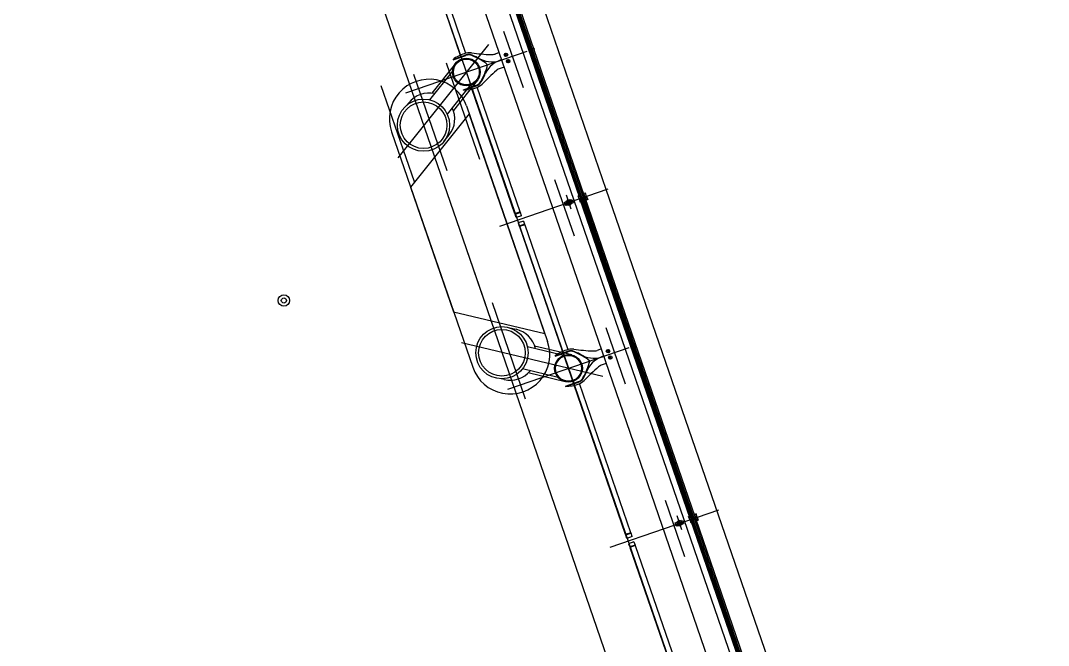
# Model space of a CAD drawing. Extents: x 809487 to 809680, y 818779 to 819225.
# Drawn here: x 809647.13 to 809656.22, y 818857.89 to 818863.41 of the extents above; entities that cross this region are included whole.
import ezdxf

# ---------------------------------------------------------------- set-up
doc = ezdxf.new("R2010")
doc.units = 0
for name, color, linetype in [('F-RC', 7, 'Continuous'), ('MAJ214__', 7, 'Continuous'), ('MAJ270__', 7, 'Continuous'), ('MAJ292__', 7, 'Continuous'), ('MAJ314__', 7, 'Continuous')]:
    doc.layers.add(name, color=color, linetype=linetype)

msp = doc.modelspace()

# ---------------------------------------------------------------- linework, layer by layer
at = {"layer": 'F-RC'}
for p, q in [((809650.5653, 818864.426), (809651.0199, 818863.1059)), ((809650.6126, 818864.4423), (809651.067, 818863.1225)), ((809651.5502, 818861.7192), (809651.1702, 818862.8228)), ((809651.503, 818861.7029), (809651.1228, 818862.807)), ((809651.5502, 818861.7192), (809651.503, 818861.7029)), ((809651.5519, 818861.7144), (809651.5046, 818861.6982)), ((809651.5144, 818861.6698), (809651.5046, 818861.6982)), ((809651.5065, 818861.6988), (809651.5049, 818861.7035)), ((809651.5616, 818861.6861), (809651.5144, 818861.6698)), ((809651.5779, 818861.6388), (809651.5306, 818861.6225)), ((809651.55, 818861.7138), (809651.5483, 818861.7185)), ((809651.5616, 818861.6861), (809651.5519, 818861.7144)), ((809651.5779, 818861.6388), (809651.5877, 818861.6104)), ((809651.5306, 818861.6225), (809651.5404, 818861.5941)), ((809651.5877, 818861.6104), (809651.5404, 818861.5941)), ((809651.5893, 818861.6057), (809651.542, 818861.5894)), ((809651.542, 818861.5894), (809651.9222, 818860.4853)), ((809651.5423, 818861.5948), (809651.5439, 818861.5901)), ((809651.5858, 818861.6098), (809651.5874, 818861.605)), ((809651.5893, 818861.6057), (809651.9693, 818860.502)), ((809652.4797, 818858.8663), (809652.0251, 818860.1864)), ((809652.5269, 818858.8826), (809652.0725, 818860.2023)), ((809652.5269, 818858.8826), (809652.4797, 818858.8663)), ((809652.5286, 818858.8779), (809652.4813, 818858.8616)), ((809652.4911, 818858.8332), (809652.4813, 818858.8616)), ((809652.4832, 818858.8623), (809652.4816, 818858.867)), ((809652.5383, 818858.8495), (809652.4911, 818858.8332)), ((809652.5267, 818858.8772), (809652.5251, 818858.882)), ((809652.5383, 818858.8495), (809652.5286, 818858.8779)), ((809652.5546, 818858.8022), (809652.5073, 818858.786)), ((809652.5073, 818858.786), (809652.5171, 818858.7576)), ((809652.5644, 818858.7739), (809652.5171, 818858.7576)), ((809652.566, 818858.7691), (809652.5187, 818858.7529)), ((809652.5187, 818858.7529), (809652.981, 818857.4102)), ((809652.519, 818858.7582), (809652.5206, 818858.7535)), ((809652.5546, 818858.8022), (809652.5644, 818858.7739)), ((809652.5625, 818858.7732), (809652.5641, 818858.7685)), ((809652.566, 818858.7691), (809653.0283, 818857.4265))]:
    msp.add_line(p, q, dxfattribs=at)
at = {"layer": 'MAJ214__'}
for p, q in [((809652.026, 818861.8195), (809650.0742, 818867.4879)), ((809652.085, 818861.8478), (809651.1132, 818864.6702)), ((809652.0858, 818861.848), (809651.1139, 818864.6704)), ((809652.0952, 818861.8513), (809651.1234, 818864.6737)), ((809652.1066, 818861.8552), (809651.1347, 818864.6776)), ((809651.9954, 818861.8262), (809651.9514, 818861.811)), ((809651.9612, 818861.8186), (809651.983, 818861.8261)), ((809651.9618, 818861.8199), (809651.9612, 818861.8186)), ((809651.9612, 818861.8186), (809651.9622, 818861.8158)), ((809651.9817, 818861.8267), (809651.9618, 818861.8199)), ((809651.9622, 818861.8158), (809651.984, 818861.8233)), ((809651.9816, 818861.8225), (809651.9822, 818861.8222)), ((809651.9817, 818861.8267), (809651.983, 818861.8261)), ((809651.9824, 818861.8217), (809651.9822, 818861.8222)), ((809651.983, 818861.8261), (809651.984, 818861.8233)), ((809651.9989, 818861.8194), (809651.9913, 818861.8168)), ((809651.9965, 818861.8252), (809652.0069, 818861.8288)), ((809652.0069, 818861.8288), (809652.0118, 818861.8146)), ((809653.9778, 818856.1511), (809652.026, 818861.8195)), ((809653.0617, 818859.0112), (809652.0899, 818861.8336)), ((809653.0625, 818859.0115), (809652.0906, 818861.8338)), ((809653.0719, 818859.0147), (809652.1001, 818861.8371)), ((809653.0833, 818859.0186), (809652.1114, 818861.841)), ((809651.9407, 818861.806), (809651.9511, 818861.8096)), ((809651.9456, 818861.7918), (809651.9407, 818861.806)), ((809651.9505, 818861.7777), (809651.9456, 818861.7918)), ((809651.9609, 818861.7812), (809651.9505, 818861.7777)), ((809651.9528, 818861.8036), (809651.9604, 818861.8062)), ((809651.9661, 818861.7896), (809651.9585, 818861.787)), ((809651.9605, 818861.8062), (809651.9913, 818861.8168)), ((809651.9646, 818861.8166), (809651.9643, 818861.816)), ((809651.9644, 818861.8155), (809651.9643, 818861.816)), ((809651.9662, 818861.7897), (809651.997, 818861.8003)), ((809651.9952, 818861.7907), (809651.9734, 818861.7832)), ((809651.9734, 818861.7832), (809651.9744, 818861.7803)), ((809651.9962, 818861.7878), (809651.9744, 818861.7803)), ((809651.9757, 818861.7797), (809651.9744, 818861.7803)), ((809651.9753, 818861.7838), (809651.975, 818861.7848)), ((809651.9757, 818861.7797), (809651.9955, 818861.7866)), ((809651.9933, 818861.79), (809651.993, 818861.791)), ((809651.9952, 818861.7907), (809651.9962, 818861.7878)), ((809651.9955, 818861.7866), (809651.9962, 818861.7878)), ((809652.0063, 818861.7969), (809652.0167, 818861.8004)), ((809652.0118, 818861.8146), (809652.0167, 818861.8004)), ((809654.06, 818856.1821), (809653.0881, 818859.0045)), ((809652.9174, 818858.9695), (809652.9278, 818858.9731)), ((809652.9272, 818858.9411), (809652.9174, 818858.9695)), ((809652.9376, 818858.9447), (809652.9272, 818858.9411)), ((809652.9721, 818858.9896), (809652.9281, 818858.9745)), ((809652.9295, 818858.967), (809652.9371, 818858.9696)), ((809652.9428, 818858.9531), (809652.9352, 818858.9505)), ((809652.9372, 818858.9697), (809652.968, 818858.9803)), ((809652.9379, 818858.9821), (809652.9597, 818858.9896)), ((809652.9386, 818858.9834), (809652.9379, 818858.9821)), ((809652.9379, 818858.9821), (809652.9389, 818858.9792)), ((809652.9584, 818858.9902), (809652.9386, 818858.9834)), ((809652.9389, 818858.9792), (809652.9607, 818858.9867)), ((809652.9413, 818858.9801), (809652.941, 818858.9794)), ((809652.9411, 818858.9789), (809652.941, 818858.9794)), ((809652.9429, 818858.9531), (809652.9737, 818858.9637)), ((809652.9719, 818858.9541), (809652.9501, 818858.9466)), ((809652.9501, 818858.9466), (809652.9511, 818858.9438)), ((809652.9729, 818858.9513), (809652.9511, 818858.9438)), ((809652.9524, 818858.9432), (809652.9511, 818858.9438)), ((809652.952, 818858.9473), (809652.9517, 818858.9482)), ((809652.9524, 818858.9432), (809652.9722, 818858.95)), ((809652.9583, 818858.9859), (809652.9589, 818858.9856)), ((809652.9584, 818858.9902), (809652.9597, 818858.9896)), ((809652.9591, 818858.9851), (809652.9589, 818858.9856)), ((809652.9597, 818858.9896), (809652.9607, 818858.9867)), ((809652.9756, 818858.9829), (809652.968, 818858.9803)), ((809652.97, 818858.9535), (809652.9697, 818858.9544)), ((809652.9719, 818858.9541), (809652.9729, 818858.9513)), ((809652.9722, 818858.95), (809652.9729, 818858.9513)), ((809652.9732, 818858.9887), (809652.9836, 818858.9923)), ((809652.983, 818858.9603), (809652.9934, 818858.9639)), ((809652.9836, 818858.9923), (809652.9934, 818858.9639)), ((809654.0384, 818856.1747), (809653.0666, 818858.997)), ((809654.0392, 818856.1749), (809653.0673, 818858.9973)), ((809654.0486, 818856.1782), (809653.0768, 818859.0005))]:
    msp.add_line(p, q, dxfattribs=at)
for points in [[(809650.9557, 818863.069), (809651.0685, 818863.1078)], [(809651.0495, 818862.7965), (809651.1623, 818862.8353)], [(809651.962, 818861.7803), (809652.006, 818861.7954)], [(809651.858, 818860.4485), (809651.9708, 818860.4873)], [(809651.9518, 818860.176), (809652.0646, 818860.2148)], [(809652.9387, 818858.9437), (809652.9827, 818858.9589)]]:
    msp.add_lwpolyline(points, dxfattribs=at)
for centre, radius in [((809651.4232, 818863.1093), 0.0155), ((809651.4232, 818863.1093), 0.0135), ((809651.4232, 818863.1093), 0.0042), ((809651.4428, 818863.0526), 0.0155), ((809651.4428, 818863.0526), 0.0135), ((809651.4428, 818863.0526), 0.0042), ((809652.3255, 818860.4888), 0.0155), ((809652.3255, 818860.4888), 0.0135), ((809652.3255, 818860.4888), 0.0042), ((809652.3451, 818860.4321), 0.0155), ((809652.3451, 818860.4321), 0.0135), ((809652.3451, 818860.4321), 0.0042), ((809652.9554, 818858.9667), 0.006)]:
    msp.add_circle(centre, radius, dxfattribs=at)
for centre, radius, start, end in [((809651.0943, 818863.0329), 0.0792, 68.03764, 109), ((809650.9118, 818862.5805), 0.567, 59.89592, 68.03764), ((809651.2063, 818863.0883), 0.02, 239.89592, 251.32459), ((809651.2982, 818863.2781), 0.2307, 244.76877, 292.32268), ((809651.4481, 818862.8426), 0.2307, 105.67731, 153.23123), ((809651.4481, 818862.8426), 0.2307, 105.67731, 112.32268), ((809651.2982, 818863.2781), 0.2307, 285.67731, 292.32268), ((809650.7142, 818863.1544), 0.567, 329.96236, 338.10407), ((809651.2589, 818862.9355), 0.02, 146.67541, 158.10407), ((809651.1365, 818862.9102), 0.0792, 289, 329.96236), ((809651.9787, 818861.8032), 0.0095, 146.69488, 199.00008), ((809651.9787, 818861.8032), 0.0095, 199.00008, 251.30512), ((809651.9787, 818861.8032), 0.006, 18.99986, 199.00013), ((809651.9787, 818861.8032), 0.006, 199.00013, 18.99986), ((809651.9787, 818861.8032), 0.0109, 101.1265, 116.87349), ((809651.9787, 818861.8032), 0.0109, 281.1265, 296.87349), ((809651.9787, 818861.8032), 0.0095, 18.99991, 72.81736), ((809651.9787, 818861.8032), 0.0095, 325.18264, 18.99991), ((809651.9966, 818860.4124), 0.0792, 68.03764, 109), ((809651.8141, 818859.96), 0.567, 59.89592, 68.03764), ((809652.1086, 818860.4678), 0.02, 239.89592, 251.32459), ((809652.2005, 818860.6575), 0.2307, 244.76877, 292.32268), ((809652.3504, 818860.2221), 0.2307, 105.67731, 153.23123), ((809652.2005, 818860.6575), 0.2307, 285.67731, 292.32268), ((809652.3504, 818860.2221), 0.2307, 105.67731, 112.32268), ((809651.6165, 818860.5339), 0.567, 329.96236, 338.10407), ((809652.1612, 818860.315), 0.02, 146.67541, 158.10407), ((809652.0388, 818860.2897), 0.0792, 289, 329.96236), ((809652.9554, 818858.9667), 0.0095, 146.69488, 251.30512), ((809652.9554, 818858.9667), 0.0109, 101.1265, 116.87349), ((809652.9554, 818858.9667), 0.0109, 281.1265, 296.87349), ((809652.9554, 818858.9667), 0.0095, 325.18264, 72.81736)]:
    msp.add_arc(centre, radius, start, end, dxfattribs=at)
for points, degree in [([(809651.9954, 818861.8262), (809651.9954, 818861.8262), (809651.9955, 818861.8262), (809651.9955, 818861.8262), (809651.9956, 818861.8262), (809651.9957, 818861.8261), (809651.9957, 818861.8261), (809651.9957, 818861.8261), (809651.9958, 818861.8261), (809651.9958, 818861.826), (809651.9959, 818861.826), (809651.9959, 818861.8259), (809651.9959, 818861.8259), (809651.996, 818861.8258), (809651.996, 818861.8258), (809651.9961, 818861.8258)], 3), ([(809651.9961, 818861.8258), (809651.9964, 818861.8253), (809651.9968, 818861.8248), (809651.9975, 818861.8238), (809651.9978, 818861.8233), (809651.9983, 818861.8223), (809651.9986, 818861.8218), (809651.9989, 818861.821), (809651.9991, 818861.8207), (809651.9992, 818861.8204)], 3), ([(809651.9993, 818861.8202), (809651.9993, 818861.8202), (809651.9993, 818861.8201), (809651.9993, 818861.82), (809651.9993, 818861.82), (809651.9993, 818861.8198), (809651.9992, 818861.8197), (809651.9992, 818861.8196), (809651.9991, 818861.8196), (809651.999, 818861.8195), (809651.999, 818861.8195), (809651.9989, 818861.8194), (809651.9989, 818861.8194), (809651.9989, 818861.8194)], 3), ([(809651.9993, 818861.8202), (809651.9993, 818861.8202), (809651.9993, 818861.8202), (809651.9993, 818861.8203), (809651.9992, 818861.8203), (809651.9992, 818861.8204), (809651.9992, 818861.8204), (809651.9992, 818861.8204)], 3), ([(809651.9511, 818861.8103), (809651.9511, 818861.8104), (809651.9511, 818861.8104), (809651.9511, 818861.8105), (809651.9512, 818861.8106), (809651.9512, 818861.8106), (809651.9512, 818861.8107), (809651.9512, 818861.8107), (809651.9512, 818861.8108), (809651.9512, 818861.8108), (809651.9512, 818861.8109), (809651.9513, 818861.8109), (809651.9513, 818861.811), (809651.9514, 818861.811), (809651.9514, 818861.811), (809651.9514, 818861.811)], 3), ([(809651.952, 818861.8041), (809651.9519, 818861.8045), (809651.9518, 818861.8048), (809651.9516, 818861.8057), (809651.9515, 818861.8062), (809651.9513, 818861.8073), (809651.9512, 818861.8079), (809651.9511, 818861.8091), (809651.9511, 818861.8097), (809651.9511, 818861.8103)], 3), ([(809651.952, 818861.8041), (809651.952, 818861.8041), (809651.952, 818861.8041), (809651.952, 818861.804), (809651.952, 818861.804), (809651.952, 818861.804), (809651.952, 818861.804), (809651.952, 818861.8039)], 3), ([(809651.9528, 818861.8036), (809651.9528, 818861.8036), (809651.9528, 818861.8036), (809651.9527, 818861.8036), (809651.9527, 818861.8035), (809651.9526, 818861.8035), (809651.9526, 818861.8035), (809651.9525, 818861.8035), (809651.9524, 818861.8036), (809651.9522, 818861.8036), (809651.9522, 818861.8037), (809651.9521, 818861.8038), (809651.952, 818861.8039), (809651.952, 818861.8039)], 3), ([(809651.9581, 818861.7863), (809651.9581, 818861.7863), (809651.9581, 818861.7863), (809651.9581, 818861.7864), (809651.9581, 818861.7865), (809651.9581, 818861.7867), (809651.9581, 818861.7867), (809651.9582, 818861.7868), (809651.9583, 818861.7869), (809651.9584, 818861.787), (809651.9584, 818861.787), (809651.9585, 818861.787), (809651.9585, 818861.787), (809651.9585, 818861.787)], 3), ([(809651.9581, 818861.7863), (809651.9581, 818861.7862), (809651.9581, 818861.7862), (809651.9581, 818861.7862), (809651.9581, 818861.7862), (809651.9582, 818861.7861), (809651.9582, 818861.7861), (809651.9582, 818861.7861)], 3), ([(809651.9613, 818861.7807), (809651.9609, 818861.7812), (809651.9606, 818861.7817), (809651.9599, 818861.7827), (809651.9596, 818861.7831), (809651.9591, 818861.7841), (809651.9588, 818861.7846), (809651.9584, 818861.7854), (809651.9583, 818861.7857), (809651.9582, 818861.7861)], 3), ([(809651.9604, 818861.8062), (809651.9604, 818861.8062), (809651.9605, 818861.8062), (809651.9605, 818861.8062)], 2), ([(809651.9604, 818861.8062), (809651.9604, 818861.8062), (809651.9604, 818861.8061), (809651.9605, 818861.806), (809651.9605, 818861.8058), (809651.9606, 818861.8052), (809651.9607, 818861.8048), (809651.9609, 818861.8036), (809651.961, 818861.8026), (809651.9615, 818861.8003), (809651.9618, 818861.7991), (809651.9622, 818861.7978), (809651.9622, 818861.7977), (809651.9623, 818861.7976)], 3), ([(809651.962, 818861.7803), (809651.962, 818861.7803), (809651.9619, 818861.7803), (809651.9618, 818861.7803), (809651.9618, 818861.7803), (809651.9617, 818861.7803), (809651.9617, 818861.7804), (809651.9616, 818861.7804), (809651.9616, 818861.7804), (809651.9616, 818861.7805), (809651.9615, 818861.7805), (809651.9615, 818861.7805), (809651.9614, 818861.7806), (809651.9614, 818861.7806), (809651.9613, 818861.7807), (809651.9613, 818861.7807)], 3), ([(809651.9623, 818861.7976), (809651.9626, 818861.7966), (809651.963, 818861.7956), (809651.964, 818861.7936), (809651.9645, 818861.7927), (809651.9652, 818861.7914), (809651.9655, 818861.7909), (809651.9658, 818861.7902), (809651.9659, 818861.79), (809651.966, 818861.7898), (809651.9661, 818861.7897), (809651.9661, 818861.7896)], 3), ([(809651.9662, 818861.7897), (809651.9662, 818861.7897), (809651.9661, 818861.7897), (809651.9661, 818861.7896)], 2), ([(809651.9662, 818861.7897), (809651.9662, 818861.7897), (809651.9661, 818861.7897), (809651.9661, 818861.7896)], 2), ([(809651.9716, 818861.8098), (809651.9716, 818861.8097), (809651.9716, 818861.8097), (809651.9715, 818861.8096), (809651.9715, 818861.8096), (809651.9713, 818861.8093), (809651.9712, 818861.8092), (809651.971, 818861.8088), (809651.9709, 818861.8086), (809651.9708, 818861.8084)], 3), ([(809651.9737, 818861.813), (809651.9726, 818861.8113), (809651.9716, 818861.8098)], 2), ([(809651.9756, 818861.7942), (809651.9758, 818861.7942), (809651.976, 818861.7941), (809651.9764, 818861.794), (809651.9766, 818861.7939), (809651.9769, 818861.7938), (809651.977, 818861.7938), (809651.9771, 818861.7937), (809651.9771, 818861.7937), (809651.9771, 818861.7937)], 3), ([(809651.9803, 818861.8127), (809651.9785, 818861.8133), (809651.9766, 818861.814)], 2), ([(809651.9771, 818861.7937), (809651.9788, 818861.7932), (809651.9808, 818861.7925)], 2), ([(809651.9817, 818861.8122), (809651.9815, 818861.8123), (809651.9813, 818861.8124), (809651.9809, 818861.8125), (809651.9807, 818861.8126), (809651.9805, 818861.8127), (809651.9804, 818861.8127), (809651.9803, 818861.8127), (809651.9803, 818861.8127), (809651.9803, 818861.8127)], 3), ([(809651.9836, 818861.7935), (809651.9848, 818861.7952), (809651.9858, 818861.7967)], 2), ([(809651.9858, 818861.7967), (809651.9858, 818861.7967), (809651.9858, 818861.7968), (809651.9859, 818861.7968), (809651.9859, 818861.7969), (809651.9861, 818861.7971), (809651.9862, 818861.7973), (809651.9864, 818861.7977), (809651.9865, 818861.7979), (809651.9866, 818861.798)], 3), ([(809651.9951, 818861.8089), (809651.9948, 818861.8099), (809651.9944, 818861.8109), (809651.9934, 818861.8129), (809651.9929, 818861.8138), (809651.9922, 818861.8151), (809651.9919, 818861.8156), (809651.9915, 818861.8162), (809651.9914, 818861.8165), (809651.9913, 818861.8167), (809651.9913, 818861.8168), (809651.9913, 818861.8168)], 3), ([(809651.997, 818861.8003), (809651.997, 818861.8003), (809651.997, 818861.8003), (809651.9969, 818861.8005), (809651.9969, 818861.8007), (809651.9968, 818861.8012), (809651.9967, 818861.8016), (809651.9965, 818861.8029), (809651.9964, 818861.8039), (809651.9959, 818861.8062), (809651.9956, 818861.8074), (809651.9952, 818861.8087), (809651.9952, 818861.8088), (809651.9951, 818861.8089)], 3), ([(809652.0046, 818861.8029), (809652.004, 818861.8027), (809652.0033, 818861.8025), (809652.0017, 818861.8019), (809652.0008, 818861.8016), (809651.9992, 818861.801), (809651.9986, 818861.8008), (809651.9977, 818861.8005), (809651.9973, 818861.8004), (809651.997, 818861.8003)], 3), ([(809652.0046, 818861.8029), (809652.0037, 818861.8026), (809652.0029, 818861.8023), (809652.002, 818861.802), (809652.0007, 818861.8016), (809651.9994, 818861.8011), (809651.9981, 818861.8007), (809651.9978, 818861.8005), (809651.9974, 818861.8004), (809651.997, 818861.8003)], 3), ([(809652.0046, 818861.8029), (809652.0046, 818861.8029), (809652.0046, 818861.8029), (809652.0046, 818861.8029), (809652.0047, 818861.8029), (809652.0048, 818861.8029), (809652.0048, 818861.8029), (809652.0049, 818861.8029), (809652.005, 818861.8029), (809652.0051, 818861.8028), (809652.0052, 818861.8028), (809652.0053, 818861.8027), (809652.0053, 818861.8026), (809652.0054, 818861.8025)], 3), ([(809652.0054, 818861.8023), (809652.0054, 818861.8024), (809652.0054, 818861.8024), (809652.0054, 818861.8024), (809652.0054, 818861.8025), (809652.0054, 818861.8025), (809652.0054, 818861.8025), (809652.0054, 818861.8025)], 3), ([(809652.0054, 818861.8023), (809652.0055, 818861.802), (809652.0056, 818861.8017), (809652.0058, 818861.8008), (809652.0059, 818861.8003), (809652.0061, 818861.7991), (809652.0062, 818861.7986), (809652.0062, 818861.7974), (809652.0063, 818861.7968), (809652.0063, 818861.7962)], 3), ([(809652.0063, 818861.7962), (809652.0063, 818861.7961), (809652.0063, 818861.7961), (809652.0062, 818861.7959), (809652.0062, 818861.7959), (809652.0062, 818861.7958), (809652.0062, 818861.7958), (809652.0062, 818861.7957), (809652.0062, 818861.7957), (809652.0062, 818861.7956), (809652.0061, 818861.7956), (809652.0061, 818861.7955), (809652.0061, 818861.7955), (809652.006, 818861.7955), (809652.006, 818861.7954), (809652.006, 818861.7954)], 3), ([(809652.9278, 818858.9737), (809652.9278, 818858.9738), (809652.9278, 818858.9739), (809652.9278, 818858.974), (809652.9279, 818858.974), (809652.9279, 818858.9741), (809652.9279, 818858.9741), (809652.9279, 818858.9742), (809652.9279, 818858.9742), (809652.9279, 818858.9743), (809652.928, 818858.9743), (809652.928, 818858.9744), (809652.928, 818858.9744), (809652.9281, 818858.9744), (809652.9281, 818858.9745), (809652.9281, 818858.9745)], 3), ([(809652.9287, 818858.9676), (809652.9286, 818858.9679), (809652.9285, 818858.9682), (809652.9283, 818858.9691), (809652.9282, 818858.9696), (809652.928, 818858.9708), (809652.9279, 818858.9713), (809652.9278, 818858.9725), (809652.9278, 818858.9731), (809652.9278, 818858.9737)], 3), ([(809652.9287, 818858.9676), (809652.9287, 818858.9676), (809652.9287, 818858.9675), (809652.9287, 818858.9675), (809652.9287, 818858.9675), (809652.9287, 818858.9674), (809652.9287, 818858.9674), (809652.9287, 818858.9674)], 3), ([(809652.9295, 818858.967), (809652.9295, 818858.967), (809652.9295, 818858.967), (809652.9294, 818858.967), (809652.9294, 818858.967), (809652.9293, 818858.967), (809652.9293, 818858.967), (809652.9292, 818858.967), (809652.9291, 818858.967), (809652.929, 818858.9671), (809652.9289, 818858.9671), (809652.9288, 818858.9672), (809652.9287, 818858.9673), (809652.9287, 818858.9674)], 3), ([(809652.9348, 818858.9497), (809652.9348, 818858.9497), (809652.9348, 818858.9498), (809652.9348, 818858.9499), (809652.9348, 818858.9499), (809652.9348, 818858.9501), (809652.9348, 818858.9502), (809652.9349, 818858.9503), (809652.935, 818858.9503), (809652.9351, 818858.9504), (809652.9351, 818858.9504), (809652.9352, 818858.9505), (809652.9352, 818858.9505), (809652.9352, 818858.9505)], 3), ([(809652.9348, 818858.9497), (809652.9348, 818858.9497), (809652.9348, 818858.9497), (809652.9348, 818858.9496), (809652.9348, 818858.9496), (809652.9349, 818858.9496), (809652.9349, 818858.9495), (809652.9349, 818858.9495)], 3), ([(809652.938, 818858.9441), (809652.9376, 818858.9446), (809652.9373, 818858.9451), (809652.9366, 818858.9461), (809652.9363, 818858.9466), (809652.9358, 818858.9476), (809652.9355, 818858.9481), (809652.9351, 818858.9489), (809652.935, 818858.9492), (809652.9349, 818858.9495)], 3), ([(809652.9371, 818858.9696), (809652.9371, 818858.9696), (809652.9372, 818858.9697), (809652.9372, 818858.9697)], 2), ([(809652.9371, 818858.9696), (809652.9371, 818858.9696), (809652.9371, 818858.9696), (809652.9372, 818858.9694), (809652.9372, 818858.9692), (809652.9373, 818858.9687), (809652.9374, 818858.9683), (809652.9376, 818858.967), (809652.9377, 818858.966), (809652.9382, 818858.9637), (809652.9385, 818858.9626), (809652.9392, 818858.9602), (809652.9397, 818858.9591), (809652.9407, 818858.957), (809652.9412, 818858.9561), (809652.9419, 818858.9548), (809652.9422, 818858.9543), (809652.9425, 818858.9537), (809652.9427, 818858.9535), (809652.9427, 818858.9532), (809652.9428, 818858.9531), (809652.9428, 818858.9531)], 3), ([(809652.9387, 818858.9437), (809652.9387, 818858.9437), (809652.9386, 818858.9437), (809652.9386, 818858.9437), (809652.9385, 818858.9438), (809652.9384, 818858.9438), (809652.9384, 818858.9438), (809652.9383, 818858.9438), (809652.9383, 818858.9439), (809652.9383, 818858.9439), (809652.9382, 818858.9439), (809652.9382, 818858.944), (809652.9381, 818858.944), (809652.9381, 818858.9441), (809652.938, 818858.9441), (809652.938, 818858.9441)], 3), ([(809652.9429, 818858.9531), (809652.9429, 818858.9531), (809652.9428, 818858.9531), (809652.9428, 818858.9531)], 2), ([(809652.9429, 818858.9531), (809652.9429, 818858.9531), (809652.9428, 818858.9531), (809652.9428, 818858.9531)], 2), ([(809652.9483, 818858.9732), (809652.9483, 818858.9732), (809652.9483, 818858.9732), (809652.9482, 818858.9731), (809652.9482, 818858.973), (809652.948, 818858.9728), (809652.9479, 818858.9726), (809652.9477, 818858.9722), (809652.9476, 818858.9721), (809652.9475, 818858.9719)], 3), ([(809652.9504, 818858.9764), (809652.9493, 818858.9747), (809652.9483, 818858.9732)], 2), ([(809652.9524, 818858.9577), (809652.9525, 818858.9576), (809652.9527, 818858.9575), (809652.9532, 818858.9574), (809652.9534, 818858.9573), (809652.9536, 818858.9573), (809652.9537, 818858.9572), (809652.9538, 818858.9572), (809652.9538, 818858.9572), (809652.9538, 818858.9572)], 3), ([(809652.957, 818858.9762), (809652.9552, 818858.9768), (809652.9533, 818858.9774)], 2), ([(809652.9538, 818858.9572), (809652.9556, 818858.9566), (809652.9575, 818858.9559)], 2), ([(809652.9584, 818858.9757), (809652.9583, 818858.9757), (809652.958, 818858.9758), (809652.9576, 818858.9759), (809652.9574, 818858.976), (809652.9572, 818858.9761), (809652.9571, 818858.9761), (809652.957, 818858.9762), (809652.957, 818858.9762), (809652.957, 818858.9762)], 3), ([(809652.9603, 818858.9569), (809652.9615, 818858.9586), (809652.9625, 818858.9602)], 2), ([(809652.9625, 818858.9602), (809652.9625, 818858.9602), (809652.9625, 818858.9602), (809652.9626, 818858.9603), (809652.9626, 818858.9604), (809652.9628, 818858.9606), (809652.9629, 818858.9608), (809652.9631, 818858.9611), (809652.9632, 818858.9613), (809652.9633, 818858.9615)], 3), ([(809652.9737, 818858.9637), (809652.9737, 818858.9637), (809652.9737, 818858.9638), (809652.9736, 818858.9639), (809652.9736, 818858.9641), (809652.9735, 818858.9647), (809652.9734, 818858.9651), (809652.9732, 818858.9663), (809652.9731, 818858.9673), (809652.9726, 818858.9696), (809652.9723, 818858.9708), (809652.9716, 818858.9731), (809652.9711, 818858.9742), (809652.9701, 818858.9763), (809652.9696, 818858.9772), (809652.9689, 818858.9786), (809652.9686, 818858.979), (809652.9682, 818858.9797), (809652.9681, 818858.9799), (809652.968, 818858.9802), (809652.968, 818858.9802), (809652.968, 818858.9803)], 3), ([(809652.9721, 818858.9896), (809652.9721, 818858.9896), (809652.9722, 818858.9896), (809652.9722, 818858.9896), (809652.9723, 818858.9896), (809652.9724, 818858.9896), (809652.9724, 818858.9896), (809652.9724, 818858.9895), (809652.9725, 818858.9895), (809652.9725, 818858.9895), (809652.9726, 818858.9894), (809652.9726, 818858.9894), (809652.9726, 818858.9894), (809652.9727, 818858.9893), (809652.9727, 818858.9892), (809652.9728, 818858.9892)], 3), ([(809652.9728, 818858.9892), (809652.9732, 818858.9887), (809652.9735, 818858.9882), (809652.9742, 818858.9873), (809652.9745, 818858.9868), (809652.975, 818858.9858), (809652.9753, 818858.9853), (809652.9756, 818858.9845), (809652.9758, 818858.9842), (809652.9759, 818858.9839)], 3), ([(809652.9813, 818858.9663), (809652.9807, 818858.9661), (809652.98, 818858.9659), (809652.9784, 818858.9654), (809652.9775, 818858.965), (809652.9759, 818858.9645), (809652.9753, 818858.9643), (809652.9744, 818858.964), (809652.974, 818858.9638), (809652.9737, 818858.9637)], 3), ([(809652.9813, 818858.9663), (809652.9804, 818858.966), (809652.9796, 818858.9657), (809652.9787, 818858.9654), (809652.9774, 818858.965), (809652.9761, 818858.9646), (809652.9748, 818858.9641), (809652.9745, 818858.964), (809652.9741, 818858.9639), (809652.9737, 818858.9637)], 3), ([(809652.976, 818858.9837), (809652.976, 818858.9836), (809652.976, 818858.9836), (809652.976, 818858.9835), (809652.976, 818858.9834), (809652.976, 818858.9833), (809652.976, 818858.9832), (809652.9759, 818858.9831), (809652.9758, 818858.983), (809652.9757, 818858.9829), (809652.9757, 818858.9829), (809652.9756, 818858.9829), (809652.9756, 818858.9829), (809652.9756, 818858.9829)], 3), ([(809652.976, 818858.9837), (809652.976, 818858.9837), (809652.976, 818858.9837), (809652.976, 818858.9837), (809652.9759, 818858.9837), (809652.9759, 818858.9838), (809652.9759, 818858.9838), (809652.9759, 818858.9839)], 3), ([(809652.9813, 818858.9663), (809652.9813, 818858.9663), (809652.9813, 818858.9663), (809652.9813, 818858.9664), (809652.9814, 818858.9664), (809652.9815, 818858.9664), (809652.9815, 818858.9664), (809652.9816, 818858.9664), (809652.9817, 818858.9663), (809652.9818, 818858.9663), (809652.9819, 818858.9662), (809652.982, 818858.9661), (809652.982, 818858.966), (809652.9821, 818858.966)], 3), ([(809652.9821, 818858.9658), (809652.9821, 818858.9658), (809652.9821, 818858.9658), (809652.9821, 818858.9659), (809652.9821, 818858.9659), (809652.9821, 818858.9659), (809652.9821, 818858.966), (809652.9821, 818858.966)], 3), ([(809652.9821, 818858.9658), (809652.9822, 818858.9655), (809652.9823, 818858.9651), (809652.9825, 818858.9642), (809652.9826, 818858.9637), (809652.9828, 818858.9626), (809652.9829, 818858.962), (809652.9829, 818858.9608), (809652.983, 818858.9602), (809652.983, 818858.9596)], 3), ([(809652.983, 818858.9596), (809652.983, 818858.9596), (809652.983, 818858.9595), (809652.9829, 818858.9594), (809652.9829, 818858.9593), (809652.9829, 818858.9593), (809652.9829, 818858.9592), (809652.9829, 818858.9592), (809652.9829, 818858.9591), (809652.9829, 818858.9591), (809652.9828, 818858.9591), (809652.9828, 818858.959), (809652.9828, 818858.959), (809652.9827, 818858.9589), (809652.9827, 818858.9589), (809652.9827, 818858.9589)], 3)]:
    msp.add_open_spline(points, degree=degree, dxfattribs=at)
at = {"layer": 'MAJ270__'}
for p, q in [((809647.1347, 818872.8268), (809651.2412, 818860.9005)), ((809649.5715, 818867.3201), (809651.5249, 818861.647)), ((809651.5772, 818862.8159), (809651.4055, 818863.3145)), ((809651.2687, 818863.2015), (809650.4669, 818862.1967)), ((809651.1947, 818862.6058), (809650.9767, 818863.2392)), ((809650.5377, 818862.7727), (809651.6097, 818863.1418)), ((809651.0142, 818863.1302), (809651.1316, 818862.7893)), ((809651.667, 818863.1694), (809651.6719, 818863.1553)), ((809650.8953, 818863.0376), (809651.1884, 818862.1865)), ((809650.6069, 818862.9384), (809650.9, 818862.0872)), ((809650.3185, 818862.8391), (809650.6116, 818861.9879)), ((809652.0283, 818861.5056), (809651.8566, 818862.0042)), ((809652.0283, 818861.5056), (809651.8566, 818862.0042)), ((809651.3679, 818861.5929), (809652.3261, 818861.9229)), ((809651.3679, 818861.5929), (809652.3261, 818861.9229)), ((809651.955, 818861.8719), (809651.9978, 818861.7476)), ((809651.955, 818861.8719), (809651.9978, 818861.7476)), ((809652.1181, 818861.8592), (809652.123, 818861.845)), ((809652.1181, 818861.8592), (809652.123, 818861.845)), ((809651.5249, 818861.647), (809653.4783, 818855.9739)), ((809651.0415, 818861.4805), (809655.148, 818849.5543)), ((809651.5965, 818860.0642), (809651.3035, 818860.9154)), ((809651.8551, 818860.6881), (809652.0731, 818860.0548)), ((809652.4795, 818860.1954), (809652.3078, 818860.694)), ((809652.2801, 818860.2642), (809651.0296, 818860.5624)), ((809651.4401, 818860.1522), (809652.512, 818860.5213)), ((809652.0356, 818860.1638), (809651.9182, 818860.5047)), ((809653.005, 818858.6691), (809652.8333, 818859.1677)), ((809652.3446, 818858.7564), (809653.3028, 818859.0863)), ((809652.9318, 818859.0353), (809652.9745, 818858.9111))]:
    msp.add_line(p, q, dxfattribs=at)
for centre, radius in [((809651.6694, 818863.1623), 0.003), ((809652.1206, 818861.8521), 0.003), ((809652.1206, 818861.8521), 0.003), ((809649.4612, 818860.9364), 0.05), ((809649.4612, 818860.9364), 0.0228)]:
    msp.add_circle(centre, radius, dxfattribs=at)
at = {"layer": 'MAJ292__'}
for p, q in [((809652.3097, 818861.9172), (809648.4029, 818873.2634)), ((809651.8369, 818861.7544), (809649.8851, 818867.4228)), ((809652.0756, 818861.8445), (809651.1038, 818864.6669)), ((809652.1181, 818861.8592), (809651.1463, 818864.6816)), ((809656.2165, 818850.571), (809652.3097, 818861.9172)), ((809652.0683, 818861.8658), (809652.0609, 818861.8633)), ((809652.0707, 818861.8349), (809652.0609, 818861.8633)), ((809652.0756, 818861.8445), (809652.0683, 818861.8658)), ((809652.1362, 818861.8575), (809652.0707, 818861.8349)), ((809652.1362, 818861.8575), (809652.0707, 818861.8349)), ((809652.0707, 818861.8349), (809652.0805, 818861.8065)), ((809652.1215, 818861.8603), (809652.0756, 818861.8445)), ((809652.1263, 818861.8461), (809652.0805, 818861.8303)), ((809653.0523, 818859.008), (809652.0805, 818861.8303)), ((809652.0805, 818861.8303), (809652.0878, 818861.8091)), ((809652.1264, 818861.8858), (809652.1141, 818861.8816)), ((809652.1215, 818861.8603), (809652.1141, 818861.8816)), ((809653.0948, 818859.0226), (809652.123, 818861.845)), ((809652.1362, 818861.8575), (809652.1264, 818861.8858)), ((809652.1264, 818861.8461), (809652.1337, 818861.8249)), ((809652.146, 818861.8291), (809652.1337, 818861.8249)), ((809652.1362, 818861.8575), (809652.146, 818861.8291)), ((809653.7887, 818856.086), (809651.8369, 818861.7544)), ((809652.0878, 818861.8091), (809652.0805, 818861.8065)), ((809653.045, 818859.0292), (809653.0376, 818859.0267)), ((809653.0474, 818858.9984), (809653.0376, 818859.0267)), ((809653.0523, 818859.008), (809653.045, 818859.0292)), ((809653.1129, 818859.0209), (809653.0474, 818858.9984)), ((809653.1129, 818859.0209), (809653.0474, 818858.9984)), ((809653.0982, 818859.0238), (809653.0523, 818859.008)), ((809653.103, 818859.0096), (809653.0572, 818858.9938)), ((809653.1031, 818859.0493), (809653.0908, 818859.045)), ((809653.0982, 818859.0238), (809653.0908, 818859.045)), ((809654.0715, 818856.1861), (809653.0997, 818859.0084)), ((809653.1129, 818859.0209), (809653.1031, 818859.0493)), ((809653.1031, 818859.0096), (809653.1104, 818858.9883)), ((809653.1129, 818859.0209), (809653.1227, 818858.9925)), ((809653.0474, 818858.9984), (809653.0572, 818858.97)), ((809654.029, 818856.1714), (809653.0572, 818858.9938)), ((809653.0572, 818858.9938), (809653.0645, 818858.9725)), ((809653.0645, 818858.9725), (809653.0572, 818858.97)), ((809653.1227, 818858.9925), (809653.1104, 818858.9883))]:
    msp.add_line(p, q, dxfattribs=at)
for points in [[(809650.9557, 818863.069), (809650.957, 818863.065), (809651.0698, 818863.1038)], [(809651.3638, 818863.1285), (809651.3269, 818863.1158)], [(809651.4077, 818863.0008), (809651.3709, 818862.9882)], [(809651.0495, 818862.7965), (809651.0481, 818862.8005), (809651.1609, 818862.8393)], [(809651.858, 818860.4485), (809651.8593, 818860.4445), (809651.9722, 818860.4833)], [(809652.2661, 818860.508), (809652.2293, 818860.4953)], [(809652.31, 818860.3803), (809652.2732, 818860.3677)], [(809651.9518, 818860.176), (809651.9504, 818860.18), (809652.0632, 818860.2188)]]:
    msp.add_lwpolyline(points, dxfattribs=at)
for centre, radius in [((809651.0737, 818862.9572), 0.1223), ((809651.0737, 818862.9572), 0.1143), ((809651.976, 818860.3367), 0.1223), ((809651.976, 818860.3367), 0.1143)]:
    msp.add_circle(centre, radius, dxfattribs=at)
for centre, radius, start, end in [((809651.1558, 818862.795), 0.3393, 107.29394, 126.13928), ((809651.1102, 818862.9557), 0.1724, 87.60393, 108.72489), ((809651.0943, 818863.0329), 0.075, 68.03764, 109), ((809651.1166, 818863.1079), 0.02, 80.57421, 87.60393), ((809651.3394, 818864.4498), 1.3402, 260.57421, 267.92155), ((809650.9118, 818862.5805), 0.5628, 51.63214, 68.03764), ((809651.2944, 818863.2104), 0.1, 267.92155, 289), ((809650.7142, 818863.1544), 0.5628, 329.96236, 346.36786), ((809652.2019, 818861.9446), 1.3402, 130.07845, 137.42579), ((809651.4035, 818862.8936), 0.1, 109, 130.07845), ((809651.0385, 818863.1356), 0.3393, 271.86071, 290.70605), ((809651.1015, 818862.9809), 0.1724, 289.2751, 310.39607), ((809651.1365, 818862.9102), 0.075, 289, 329.96236), ((809651.2003, 818862.8649), 0.02, 310.39607, 317.42579), ((809652.0581, 818860.1744), 0.3393, 107.29394, 126.13928), ((809652.0125, 818860.3352), 0.1724, 87.60393, 108.72489), ((809651.9966, 818860.4124), 0.075, 68.03764, 109), ((809652.0189, 818860.4874), 0.02, 80.57421, 87.60393), ((809652.2417, 818861.8292), 1.3402, 260.57421, 267.92155), ((809651.8141, 818859.96), 0.5628, 51.63214, 68.03764), ((809652.1967, 818860.5898), 0.1, 267.92155, 289), ((809651.6165, 818860.5339), 0.5628, 329.96236, 346.36786), ((809652.3058, 818860.2731), 0.1, 109, 130.07845), ((809653.1043, 818859.3241), 1.3402, 130.07845, 137.42579), ((809651.9408, 818860.5151), 0.3393, 271.86071, 290.70605), ((809652.0038, 818860.3604), 0.1724, 289.2751, 310.39607), ((809652.0388, 818860.2897), 0.075, 289, 329.96236), ((809652.1026, 818860.2444), 0.02, 310.39607, 317.42579)]:
    msp.add_arc(centre, radius, start, end, dxfattribs=at)
at = {"layer": 'MAJ314__'}
for p, q in [((809650.9782, 818863.0335), (809650.7679, 818862.77)), ((809650.9517, 818862.9646), (809650.7493, 818862.711)), ((809651.108, 818862.8399), (809650.9042, 818862.5845)), ((809651.1693, 818862.881), (809650.959, 818862.6175)), ((809650.5645, 818862.6854), (809650.5475, 818862.6641)), ((809651.074, 818862.6568), (809651.7913, 818860.5736)), ((809650.4121, 818862.4289), (809651.1294, 818860.3457)), ((809650.8756, 818862.3426), (809650.9217, 818862.4003)), ((809651.4415, 818860.6991), (809651.5134, 818860.682)), ((809651.9308, 818860.4503), (809651.613, 818860.5261)), ((809652.0044, 818860.4556), (809651.6765, 818860.5338)), ((809651.8844, 818860.2558), (809651.5688, 818860.331)), ((809651.9477, 818860.2178), (809651.6198, 818860.296)), ((809651.4074, 818860.2374), (809651.381, 818860.2437))]:
    msp.add_line(p, q, dxfattribs=at)
msp.add_lwpolyline([(809651.7672, 818860.6435), (809651.0981, 818862.5869), (809650.5809, 818861.9388), (809650.9607, 818860.8359), (809651.7672, 818860.6435)], dxfattribs=at)
for centre, radius in [((809651.0737, 818862.9572), 0.1223), ((809651.0737, 818862.9572), 0.1143), ((809650.6951, 818862.4865), 0.2309), ((809650.6951, 818862.4865), 0.2059), ((809651.3879, 818860.4745), 0.2309), ((809651.3879, 818860.4745), 0.2059), ((809651.976, 818860.3367), 0.1223), ((809651.976, 818860.3367), 0.1143)]:
    msp.add_circle(centre, radius, dxfattribs=at)
for centre, radius, start, end in [((809650.7431, 818862.5428), 0.35, 19, 199.00003), ((809650.7431, 818862.5428), 0.2285, 77.36555, 141.41268), ((809650.7431, 818862.5428), 0.2285, 321.42148, 25.45906), ((809651.4604, 818860.4597), 0.2285, 12.54094, 76.57852), ((809651.4604, 818860.4597), 0.35, 198.9995, 19.00002), ((809651.4604, 818860.4597), 0.2285, 256.58732, 320.63445)]:
    msp.add_arc(centre, radius, start, end, dxfattribs=at)

doc.saveas('drawing.dxf')
